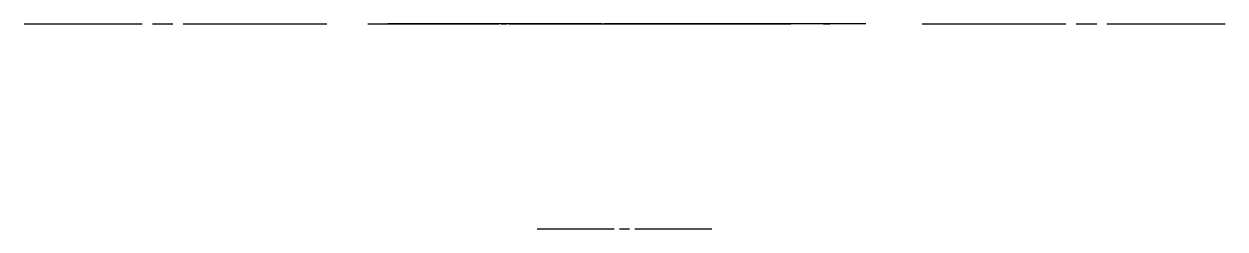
# Model space of a CAD drawing. Header units: millimetres. Extents: x 2184 to 2301, y 2108 to 2128.
import ezdxf

# ---------------------------------------------------------------- set-up
doc = ezdxf.new("R2010")
doc.units = ezdxf.units.MM
doc.linetypes.add('CENTER2', pattern=[28.575, 19.05, -3.175, 3.175, -3.175])
doc.layers.add('Linhas de centro', color=1, linetype='CENTER2')

# ---------------------------------------------------------------- blocks, each defined once
blk = doc.blocks.new('*U1')
at = {"layer": 'Linhas de centro', "color": 0, "linetype": 'CENTER2', "transparency": 16777216}
for p, q in [((0, 2), (0, 13.5)), ((-13.5, 0), (-2, 0)), ((2, 0), (13.5, 0)), ((0, -13.5), (0, -2))]:
    blk.add_line(p, q, dxfattribs=at)
at = {"layer": 'Linhas de centro', "color": 0, "linetype": 'Continuous', "transparency": 16777216}
for p, q in [((-1, 0), (1, 0)), ((0, -1), (0, 1))]:
    blk.add_line(p, q, dxfattribs=at)
blk = doc.blocks.new('*U2')
at = {"layer": 'Linhas de centro', "color": 0, "linetype": 'CENTER2', "transparency": 16777216}
for p, q in [((0, 2), (0, 13.5)), ((-13.5, 0), (-2, 0)), ((2, 0), (13.5, 0)), ((0, -13.5), (0, -2))]:
    blk.add_line(p, q, dxfattribs=at)
at = {"layer": 'Linhas de centro', "color": 0, "linetype": 'Continuous', "transparency": 16777216}
for p, q in [((-1, 0), (1, 0)), ((0, -1), (0, 1))]:
    blk.add_line(p, q, dxfattribs=at)
blk = doc.blocks.new('*U3')
at = {"layer": 'Linhas de centro', "color": 0, "linetype": 'CENTER2', "transparency": 16777216}
for p, q in [((0, 2), (0, 13.5)), ((-13.5, 0), (-2, 0)), ((2, 0), (13.5, 0)), ((0, -13.5), (0, -2))]:
    blk.add_line(p, q, dxfattribs=at)
at = {"layer": 'Linhas de centro', "color": 0, "linetype": 'Continuous', "transparency": 16777216}
for p, q in [((-1, 0), (1, 0)), ((0, -1), (0, 1))]:
    blk.add_line(p, q, dxfattribs=at)
blk = doc.blocks.new('*U4')
at = {"layer": 'Linhas de centro', "color": 0, "linetype": 'CENTER2', "transparency": 16777216}
for p, q in [((0, 2), (0, 13.5)), ((-13.5, 0), (-2, 0)), ((2, 0), (13.5, 0)), ((0, -13.5), (0, -2))]:
    blk.add_line(p, q, dxfattribs=at)
at = {"layer": 'Linhas de centro', "color": 0, "linetype": 'Continuous', "transparency": 16777216}
for p, q in [((-1, 0), (1, 0)), ((0, -1), (0, 1))]:
    blk.add_line(p, q, dxfattribs=at)
blk = doc.blocks.new('*U5')
at = {"layer": 'Linhas de centro', "color": 0, "linetype": 'CENTER2', "transparency": 16777216}
for p, q in [((0, 0.5), (0, 6)), ((-6, 0), (-0.5, 0)), ((0.5, 0), (6, 0)), ((0, -6), (0, -0.5))]:
    blk.add_line(p, q, dxfattribs=at)
at = {"layer": 'Linhas de centro', "color": 0, "linetype": 'Continuous', "transparency": 16777216}
for p, q in [((-0.25, 0), (0.25, 0)), ((0, -0.25), (0, 0.25))]:
    blk.add_line(p, q, dxfattribs=at)
blk = doc.blocks.new('*U6')
at = {"layer": 'Linhas de centro', "color": 0, "linetype": 'CENTER2', "transparency": 16777216}
for p, q in [((0, 0.5), (0, 6)), ((-6, 0), (-0.5, 0)), ((0.5, 0), (6, 0)), ((0, -6), (0, -0.5))]:
    blk.add_line(p, q, dxfattribs=at)
at = {"layer": 'Linhas de centro', "color": 0, "linetype": 'Continuous', "transparency": 16777216}
for p, q in [((-0.25, 0), (0.25, 0)), ((0, -0.25), (0, 0.25))]:
    blk.add_line(p, q, dxfattribs=at)
blk = doc.blocks.new('*U7')
at = {"layer": 'Linhas de centro', "color": 0, "linetype": 'CENTER2', "transparency": 16777216}
for p, q in [((0, 0.5), (0, 6)), ((-6, 0), (-0.5, 0)), ((0.5, 0), (6, 0)), ((0, -6), (0, -0.5))]:
    blk.add_line(p, q, dxfattribs=at)
at = {"layer": 'Linhas de centro', "color": 0, "linetype": 'Continuous', "transparency": 16777216}
for p, q in [((-0.25, 0), (0.25, 0)), ((0, -0.25), (0, 0.25))]:
    blk.add_line(p, q, dxfattribs=at)
blk = doc.blocks.new('*U8')
at = {"layer": 'Linhas de centro', "color": 0, "linetype": 'CENTER2', "transparency": 16777216}
for p, q in [((0, 0.5), (0, 6)), ((-6, 0), (-0.5, 0)), ((0.5, 0), (6, 0)), ((0, -6), (0, -0.5))]:
    blk.add_line(p, q, dxfattribs=at)
at = {"layer": 'Linhas de centro', "color": 0, "linetype": 'Continuous', "transparency": 16777216}
for p, q in [((-0.25, 0), (0.25, 0)), ((0, -0.25), (0, 0.25))]:
    blk.add_line(p, q, dxfattribs=at)
blk = doc.blocks.new('*U9')
at = {"layer": 'Linhas de centro', "color": 0, "linetype": 'CENTER2', "transparency": 16777216}
for p, q in [((0, 4), (0, 23.5)), ((-23.5, 0), (-4, 0)), ((4, 0), (23.5, 0)), ((0, -23.5), (0, -4))]:
    blk.add_line(p, q, dxfattribs=at)
at = {"layer": 'Linhas de centro', "color": 0, "linetype": 'Continuous', "transparency": 16777216}
for p, q in [((0, -2), (0, 2)), ((-2, 0), (2, 0))]:
    blk.add_line(p, q, dxfattribs=at)
blk = doc.blocks.new('*U10')
at = {"layer": 'Linhas de centro', "color": 0, "linetype": 'CENTER2', "transparency": 16777216}
for p, q in [((0, 0.5), (0, 6)), ((-6, 0), (-0.5, 0)), ((0.5, 0), (6, 0)), ((0, -6), (0, -0.5))]:
    blk.add_line(p, q, dxfattribs=at)
at = {"layer": 'Linhas de centro', "color": 0, "linetype": 'Continuous', "transparency": 16777216}
for p, q in [((-0.25, 0), (0.25, 0)), ((0, -0.25), (0, 0.25))]:
    blk.add_line(p, q, dxfattribs=at)
blk = doc.blocks.new('*U11')
at = {"layer": 'Linhas de centro', "color": 0, "linetype": 'CENTER2', "transparency": 16777216}
for p, q in [((0, 0.5), (0, 6)), ((-6, 0), (-0.5, 0)), ((0.5, 0), (6, 0)), ((0, -6), (0, -0.5))]:
    blk.add_line(p, q, dxfattribs=at)
at = {"layer": 'Linhas de centro', "color": 0, "linetype": 'Continuous', "transparency": 16777216}
for p, q in [((-0.25, 0), (0.25, 0)), ((0, -0.25), (0, 0.25))]:
    blk.add_line(p, q, dxfattribs=at)
blk = doc.blocks.new('*U12')
at = {"layer": 'Linhas de centro', "color": 0, "linetype": 'CENTER2', "transparency": 16777216}
for p, q in [((0, 0.5), (0, 6)), ((-6, 0), (-0.5, 0)), ((0.5, 0), (6, 0)), ((0, -6), (0, -0.5))]:
    blk.add_line(p, q, dxfattribs=at)
at = {"layer": 'Linhas de centro', "color": 0, "linetype": 'Continuous', "transparency": 16777216}
for p, q in [((-0.25, 0), (0.25, 0)), ((0, -0.25), (0, 0.25))]:
    blk.add_line(p, q, dxfattribs=at)
blk = doc.blocks.new('*U13')
at = {"layer": 'Linhas de centro', "color": 0, "linetype": 'CENTER2', "transparency": 16777216}
for p, q in [((0, 0.5), (0, 6)), ((-6, 0), (-0.5, 0)), ((0.5, 0), (6, 0)), ((0, -6), (0, -0.5))]:
    blk.add_line(p, q, dxfattribs=at)
at = {"layer": 'Linhas de centro', "color": 0, "linetype": 'Continuous', "transparency": 16777216}
for p, q in [((-0.25, 0), (0.25, 0)), ((0, -0.25), (0, 0.25))]:
    blk.add_line(p, q, dxfattribs=at)
blk = doc.blocks.new('*U14')
at = {"layer": 'Linhas de centro', "color": 0, "linetype": 'CENTER2', "transparency": 16777216}
for p, q in [((0, 0.5), (0, 6)), ((-6, 0), (-0.5, 0)), ((0.5, 0), (6, 0)), ((0, -6), (0, -0.5))]:
    blk.add_line(p, q, dxfattribs=at)
at = {"layer": 'Linhas de centro', "color": 0, "linetype": 'Continuous', "transparency": 16777216}
for p, q in [((-0.25, 0), (0.25, 0)), ((0, -0.25), (0, 0.25))]:
    blk.add_line(p, q, dxfattribs=at)
blk = doc.blocks.new('*U15')
at = {"layer": 'Linhas de centro', "color": 0, "linetype": 'CENTER2', "transparency": 16777216}
for p, q in [((0, 0.5), (0, 6)), ((-6, 0), (-0.5, 0)), ((0.5, 0), (6, 0)), ((0, -6), (0, -0.5))]:
    blk.add_line(p, q, dxfattribs=at)
at = {"layer": 'Linhas de centro', "color": 0, "linetype": 'Continuous', "transparency": 16777216}
for p, q in [((-0.25, 0), (0.25, 0)), ((0, -0.25), (0, 0.25))]:
    blk.add_line(p, q, dxfattribs=at)
blk = doc.blocks.new('*U20')
at = {"layer": 'Linhas de centro', "color": 0, "linetype": 'CENTER2', "transparency": 16777216}
for p, q in [((0, 1), (0, 8.5)), ((-8.5, 0), (-1, 0)), ((1, 0), (8.5, 0)), ((0, -8.5), (0, -1))]:
    blk.add_line(p, q, dxfattribs=at)
at = {"layer": 'Linhas de centro', "color": 0, "linetype": 'Continuous', "transparency": 16777216}
for p, q in [((-0.5, 0), (0.5, 0)), ((0, -0.5), (0, 0.5))]:
    blk.add_line(p, q, dxfattribs=at)

msp = doc.modelspace()

# ---------------------------------------------------------------- linework, layer by layer
at = {"layer": 'Linhas de centro', "extrusion": (0, -1, 7.50251e-16)}
msp.add_circle((2242.82, 10, -2128.12), 20, dxfattribs=at)

# ---------------------------------------------------------------- block references
at = {"layer": 'Linhas de centro', "linetype": 'CENTER2', "extrusion": (0, -1, 0)}
for name, p in [('*U1', (2197.82, 40, -2128.12)), ('*U3', (2197.82, -20, -2128.12)), ('*U5', (2207.82, 25, -2128.12)), ('*U6', (2207.82, -5, -2128.12)), ('*U12', (2223.8, 16.18, -2128.12)), ('*U13', (2223.8, 3.82, -2128.12)), ('*U11', (2231.06, 26.18, -2128.12)), ('*U14', (2231.06, -6.18, -2128.12)), ('*U15', (2242.82, -10, -2128.12)), ('*U10', (2252.82, 27.32, -2128.12)), ('*U7', (2277.82, -5, -2128.12)), ('*U8', (2277.82, 25, -2128.12)), ('*U2', (2287.82, 40, -2128.12)), ('*U4', (2287.82, -20, -2128.12))]:
    msp.add_blockref(name, p, dxfattribs=at)
at = {"layer": 'Linhas de centro', "linetype": 'CENTER2', "extrusion": (0, -1, 0), "rotation": 180}
msp.add_blockref('*U9', (2242.82, 10, -2128.12), dxfattribs=at)
at = {"layer": 'Linhas de centro', "linetype": 'CENTER2', "extrusion": (0, 1, 0), "rotation": 180}
msp.add_blockref('*U20', (-2242.82, 10, 2108.12), dxfattribs=at)

doc.saveas('drawing.dxf')
